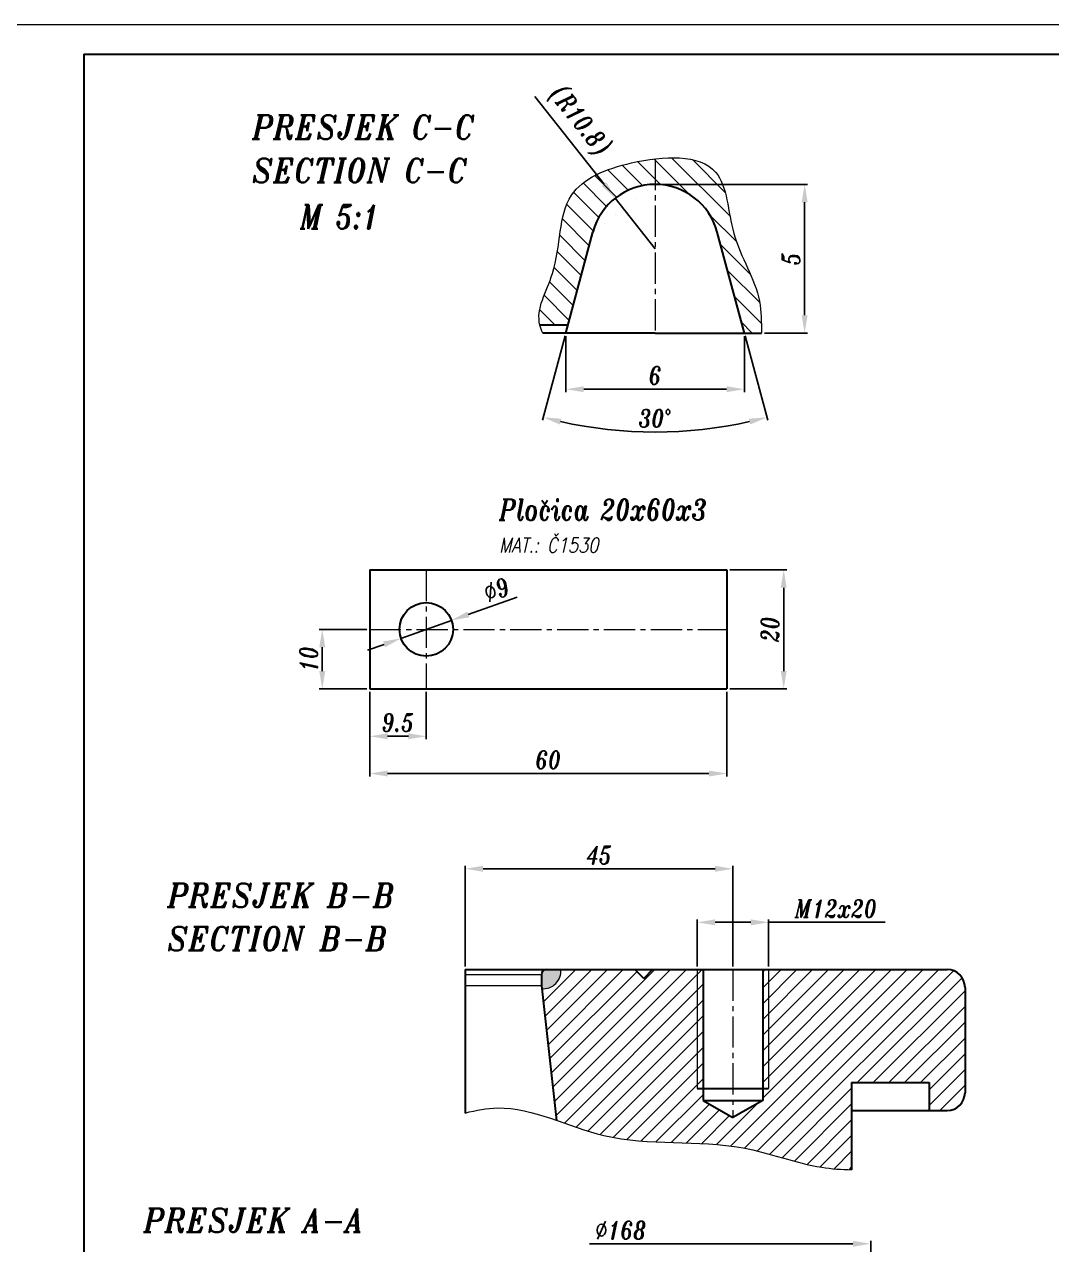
# Model space of a CAD drawing. Extents: x -409 to 828, y -94 to 506.
# Drawn here: x 21.5 to 194.1, y 301.3 to 506.5 of the extents above; entities that cross this region are included whole.
import ezdxf

# ---------------------------------------------------------------- set-up
doc = ezdxf.new("R2010")
doc.units = 0
doc.header["$LTSCALE"] = 7
doc.header["$MEASUREMENT"] = 0
doc.linetypes.add('CENTER2', pattern=[1.125, 0.75, -0.125, 0.125, -0.125])
doc.layers.get('0').update_dxf_attribs({"linetype": 'CONTINUOUS', "lineweight": 15})
for name, color, linetype, lineweight in [('1', 1, 'CENTER2', 15), ('3', 3, 'CONTINUOUS', 30), ('8', 252, 'CONTINUOUS', 15), ('ENGLISH', 252, 'CONTINUOUS', 18)]:
    doc.layers.add(name, color=color, linetype=linetype, lineweight=lineweight)
doc.styles.add('ITALICT', font='ITALICT.shx', dxfattribs={"width": 0.8, "height": 3})
doc.dimstyles.get("Standard").update_dxf_attribs({"dimtxt": 3, "dimasz": 3, "dimexe": 0.5, "dimexo": 0.5, "dimgap": 0.8, "dimtad": 1, "dimdsep": 46, "dimtxsty": 'ITALICT', "dimcen": 0.09, "dimazin": 2, "dimtfac": 1, "dimtmove": 0, "dimatfit": 3, "dimfxl": 1, "dimtolj": 1, "dimtzin": 0, "dimarcsym": 0})

# ---------------------------------------------------------------- blocks, each defined once
blk = doc.blocks.new('*D36')
at = {"color": 0, "lineweight": -2, "transparency": 16777216}
for p, q in [((112.5, 454.06), (112.5, 444.62)), ((142.5, 454.06), (142.5, 444.62)), ((115.5, 445.12), (139.5, 445.12))]:
    blk.add_line(p, q, dxfattribs=at)
at = {"color": 0, "transparency": 16777216}
for points in [[(115.5, 445.62), (115.5, 444.62), (112.5, 445.12)], [(139.5, 445.62), (139.5, 444.62), (142.5, 445.12)]]:
    blk.add_solid(points, dxfattribs=at)
at = {"color": 0, "transparency": 16777216, "insert": (127.5, 447.42), "char_height": 3, "attachment_point": 5, "style": 'ITALICT'}
blk.add_mtext('\\A1;6', dxfattribs=at)
blk = doc.blocks.new('*D37')
at = {"color": 0, "lineweight": -2, "transparency": 16777216}
for p, q in [((128, 479.56), (153.13, 479.56)), ((152.63, 457.56), (152.63, 476.56)), ((145.86, 454.56), (153.13, 454.56))]:
    blk.add_line(p, q, dxfattribs=at)
at = {"color": 0, "transparency": 16777216}
for points in [[(152.13, 476.56), (153.13, 476.56), (152.63, 479.56)], [(152.13, 457.56), (153.13, 457.56), (152.63, 454.56)]]:
    blk.add_solid(points, dxfattribs=at)
at = {"color": 0, "transparency": 16777216, "insert": (150.33, 467.06), "char_height": 3, "attachment_point": 5, "rotation": 90, "style": 'ITALICT'}
blk.add_mtext('\\A1;5', dxfattribs=at)
blk = doc.blocks.new('*D44')
at = {"color": 0, "lineweight": -2, "transparency": 16777216}
for p, q in [((163.73, 276.97), (163.73, 301.93)), ((160.73, 301.43), (116.47, 301.43))]:
    blk.add_line(p, q, dxfattribs=at)
at = {"color": 0, "transparency": 16777216}
blk.add_solid([(160.73, 301.93), (160.73, 300.93), (163.73, 301.43)], dxfattribs=at)
at = {"color": 0, "transparency": 16777216, "insert": (121.73, 303.73), "char_height": 3, "attachment_point": 5, "style": 'ITALICT'}
blk.add_mtext('\\A1;%%c168', dxfattribs=at)
blk = doc.blocks.new('*D53')
at = {"color": 0, "lineweight": -2, "transparency": 16777216}
for p, q in [((112.37, 454.08), (108.57, 439.91)), ((142.62, 454.08), (146.42, 439.91))]:
    blk.add_line(p, q, dxfattribs=at)
blk.add_arc((127.5, 510.55), 72.63, 257.3668, 282.6332, dxfattribs=at)
at = {"color": 0, "transparency": 16777216}
for points in [[(111.49, 439.19), (111.73, 440.16), (108.7, 440.39)], [(143.26, 440.16), (143.5, 439.19), (146.29, 440.39)]]:
    blk.add_solid(points, dxfattribs=at)
at = {"color": 0, "transparency": 16777216, "insert": (127.5, 440.22), "char_height": 3, "attachment_point": 5, "style": 'ITALICT'}
blk.add_mtext('\\A1;30°', dxfattribs=at)
blk = doc.blocks.new('*D57')
at = {"color": 0, "lineweight": -2, "transparency": 16777216}
for p, q in [((104.31, 410.17), (96.1, 407.25)), ((84.79, 403.23), (93.27, 406.25)), ((81.97, 402.22), (79.14, 401.22))]:
    blk.add_line(p, q, dxfattribs=at)
at = {"color": 0, "transparency": 16777216}
for points in [[(95.93, 407.72), (96.27, 406.78), (93.27, 406.25)], [(81.8, 402.7), (82.13, 401.75), (84.79, 403.23)]]:
    blk.add_solid(points, dxfattribs=at)
at = {"color": 0, "transparency": 16777216, "insert": (100.85, 411.38), "char_height": 3, "attachment_point": 5, "rotation": 19.5748, "style": 'ITALICT'}
blk.add_mtext('\\A1;∅9', dxfattribs=at)
blk = doc.blocks.new('*D58')
at = {"color": 0, "lineweight": -2, "transparency": 16777216}
for p, q in [((79.53, 394.24), (79.53, 386.26)), ((89.03, 394.24), (89.03, 386.26)), ((82.53, 386.76), (86.03, 386.76))]:
    blk.add_line(p, q, dxfattribs=at)
at = {"color": 0, "transparency": 16777216}
for points in [[(82.53, 387.26), (82.53, 386.26), (79.53, 386.76)], [(86.03, 387.26), (86.03, 386.26), (89.03, 386.76)]]:
    blk.add_solid(points, dxfattribs=at)
at = {"color": 0, "transparency": 16777216, "insert": (84.28, 389.06), "char_height": 3, "attachment_point": 5, "style": 'ITALICT'}
blk.add_mtext('\\A1;9.5', dxfattribs=at)
blk = doc.blocks.new('*D59')
at = {"color": 0, "lineweight": -2, "transparency": 16777216}
for p, q in [((79.53, 394.24), (79.53, 380)), ((139.53, 394.24), (139.53, 380)), ((136.53, 380.5), (82.53, 380.5))]:
    blk.add_line(p, q, dxfattribs=at)
at = {"color": 0, "transparency": 16777216}
for points in [[(82.53, 381), (82.53, 380), (79.53, 380.5)], [(136.53, 380), (136.53, 381), (139.53, 380.5)]]:
    blk.add_solid(points, dxfattribs=at)
at = {"color": 0, "transparency": 16777216, "insert": (109.53, 382.8), "char_height": 3, "attachment_point": 5, "style": 'ITALICT'}
blk.add_mtext('\\A1;60', dxfattribs=at)
blk = doc.blocks.new('*D60')
at = {"color": 0, "lineweight": -2, "transparency": 16777216}
for p, q in [((79.03, 404.74), (71.06, 404.74)), ((71.56, 401.74), (71.56, 397.74)), ((79.03, 394.74), (71.06, 394.74))]:
    blk.add_line(p, q, dxfattribs=at)
at = {"color": 0, "transparency": 16777216}
for points in [[(71.06, 401.74), (72.06, 401.74), (71.56, 404.74)], [(71.06, 397.74), (72.06, 397.74), (71.56, 394.74)]]:
    blk.add_solid(points, dxfattribs=at)
at = {"color": 0, "transparency": 16777216, "insert": (69.26, 399.74), "char_height": 3, "attachment_point": 5, "rotation": 90, "style": 'ITALICT'}
blk.add_mtext('\\A1;10', dxfattribs=at)
blk = doc.blocks.new('*D61')
at = {"color": 0, "lineweight": -2, "transparency": 16777216}
for p, q in [((140.03, 414.74), (149.61, 414.74)), ((149.11, 411.74), (149.11, 397.74)), ((140.03, 394.74), (149.61, 394.74))]:
    blk.add_line(p, q, dxfattribs=at)
at = {"color": 0, "transparency": 16777216}
for points in [[(149.61, 411.74), (148.61, 411.74), (149.11, 414.74)], [(148.61, 397.74), (149.61, 397.74), (149.11, 394.74)]]:
    blk.add_solid(points, dxfattribs=at)
at = {"color": 0, "transparency": 16777216, "insert": (146.81, 404.74), "char_height": 3, "attachment_point": 5, "rotation": 90, "style": 'ITALICT'}
blk.add_mtext('\\A1;20', dxfattribs=at)
blk = doc.blocks.new('*D78')
at = {"color": 0, "lineweight": -2, "transparency": 16777216}
for p, q in [((95.58, 348.03), (95.58, 364.98)), ((137.58, 364.48), (98.58, 364.48)), ((140.58, 348.03), (140.58, 364.98))]:
    blk.add_line(p, q, dxfattribs=at)
at = {"color": 0, "transparency": 16777216}
for points in [[(98.58, 364.98), (98.58, 363.98), (95.58, 364.48)], [(137.58, 364.98), (137.58, 363.98), (140.58, 364.48)]]:
    blk.add_solid(points, dxfattribs=at)
at = {"color": 0, "transparency": 16777216, "insert": (118.08, 366.78), "char_height": 3, "attachment_point": 5, "style": 'ITALICT'}
blk.add_mtext('\\A1;45', dxfattribs=at)
blk = doc.blocks.new('*D79')
at = {"color": 0, "lineweight": -2, "transparency": 16777216}
for p, q in [((134.58, 348.03), (134.58, 355.98)), ((137.58, 355.48), (143.58, 355.48)), ((146.58, 348.03), (146.58, 355.98)), ((146.58, 355.48), (166.15, 355.48))]:
    blk.add_line(p, q, dxfattribs=at)
at = {"color": 0, "transparency": 16777216}
for points in [[(137.58, 355.98), (137.58, 354.98), (134.58, 355.48)], [(143.58, 355.98), (143.58, 354.98), (146.58, 355.48)]]:
    blk.add_solid(points, dxfattribs=at)
at = {"color": 0, "transparency": 16777216, "insert": (157.87, 357.78), "char_height": 3, "attachment_point": 5, "style": 'ITALICT'}
blk.add_mtext('\\A1;M12x20', dxfattribs=at)
blk = doc.blocks.new('*D141')
at = {"color": 0, "lineweight": -2, "transparency": 16777216}
for p, q in [((107.31, 494.34), (118.94, 479.6)), ((127.5, 468.75), (120.8, 477.24))]:
    blk.add_line(p, q, dxfattribs=at)
at = {"color": 0, "transparency": 16777216}
blk.add_solid([(118.55, 479.29), (119.33, 479.91), (120.8, 477.24)], dxfattribs=at)
at = {"color": 0, "transparency": 16777216, "insert": (114.62, 490.06), "char_height": 3, "attachment_point": 5, "rotation": 308.26, "style": 'ITALICT'}
blk.add_mtext('\\A1;(R10.8)', dxfattribs=at)

msp = doc.modelspace()

# ---------------------------------------------------------------- hatches: boundary and pattern name
h = msp.add_hatch(color=256)
h.dxf.hatch_style = 1
h.paths.add_polyline_path([(111.6557, 347.5324), (109.1805, 347.5324, 0.41421356), (108.3805, 346.7324), (108.3805, 344.8324), (108.4399, 344.3065, 0.45984291)])
at = {"layer": '8'}
h = msp.add_hatch(dxfattribs=at)
h.set_pattern_fill('ANSI31', color=256, scale=18, angle=90, style=0)
h.set_pattern_definition([(135, (-46.4074, -80.6916), (-1.59099, -1.59099), [])])
edge = h.paths.add_edge_path()
edge.add_spline(control_points=[(145.3575, 454.565), (145.3563, 456.3812), (145.3525, 462.3384), (139.7626, 470.1165), (139.6193, 483.5658), (131.652, 484.3512), (127.4955, 483.8692)], knot_values=[38.78344488, 38.78344488, 38.78344488, 38.78344488, 44.13728275, 56.34364077, 67.06481971, 77.84529561, 77.84529561, 77.84529561, 77.84529561], degree=3, periodic=0)
edge.add_line((127.4955, 483.8692), (127.4955, 479.565))
edge.add_arc((127.4955, 468.7466), 10.8184, 15, 90, ccw=False)
edge.add_line((137.9453, 471.5466), (142.4955, 454.565))
edge.add_line((142.4955, 454.565), (145.3575, 454.565))
edge = h.paths.add_edge_path()
edge.add_spline(control_points=[(127.4955, 483.8692), (126.176, 483.7162), (120.361, 482.6658), (110.7696, 478.7193), (112.0546, 465.7982), (107.4068, 458.6745), (108.1474, 455.865)], knot_values=[1.38110516, 1.38110516, 1.38110516, 1.38110516, 4.80349175, 16.27908698, 29.83644979, 38.78344488, 38.78344488, 38.78344488, 38.78344488], degree=3, periodic=0)
edge.add_line((108.1474, 455.865), (112.8438, 455.865))
edge.add_line((112.8438, 455.865), (117.0457, 471.5466))
edge.add_arc((127.4955, 468.7466), 10.8184, 90, 165, ccw=False)
edge.add_line((127.4955, 479.565), (127.4955, 483.8692))
h = msp.add_hatch(dxfattribs=at)
h.set_pattern_fill('ANSI31', color=256, scale=15)
edge = h.paths.add_edge_path()
edge.add_line((134.5805, 347.5324), (127.0805, 347.5324))
edge.add_line((127.0805, 347.5324), (125.5805, 346.0324))
edge.add_line((125.5805, 346.0324), (124.0805, 347.5324))
edge.add_line((124.0805, 347.5324), (111.6557, 347.5324))
edge.add_arc((108.6648, 347.2981), 3, -94.300364, 4.479641, ccw=False)
edge.add_line((108.4399, 344.3065), (110.9375, 322.1801))
edge.add_spline(control_points=[(110.9375, 322.1801), (113.5634, 321.2757), (123.7979, 317.4153), (139.2685, 319.6679), (152.6674, 314.3631), (158.8446, 313.9123), (160.5305, 313.8774)], knot_values=[20.70891707, 20.70891707, 20.70891707, 20.70891707, 28.87204863, 52.37372684, 65.99363569, 71.05994369, 71.05994369, 71.05994369, 71.05994369], degree=3, periodic=0)
edge.add_line((160.5305, 313.8774), (160.5305, 328.5324))
edge.add_line((160.5305, 328.5324), (173.5305, 328.5324))
edge.add_line((173.5305, 328.5324), (173.5305, 323.8324))
edge.add_line((173.5305, 323.8324), (176.5805, 323.8324))
edge.add_arc((176.5805, 326.8324), 3, 270, 360)
edge.add_line((179.5805, 326.8324), (179.5805, 344.5324))
edge.add_arc((176.5805, 344.5324), 3, 0, 90)
edge.add_line((176.5805, 347.5324), (146.5805, 347.5324))
edge.add_line((146.5805, 347.5324), (146.5805, 327.5324))
edge.add_line((146.5805, 327.5324), (145.5805, 327.5324))
edge.add_line((145.5805, 327.5324), (145.5805, 325.5324))
edge.add_line((145.5805, 325.5324), (140.5805, 322.6457))
edge.add_line((140.5805, 322.6457), (135.5805, 325.5324))
edge.add_line((135.5805, 325.5324), (135.5805, 327.5324))
edge.add_line((135.5805, 327.5324), (134.5805, 327.5324))
edge.add_line((134.5805, 327.5324), (134.5805, 347.5324))
h.paths.add_polyline_path([(146.5805, 347.5324), (145.5805, 347.5324), (145.5805, 327.5324), (146.5805, 327.5324)], flags=17)
h.paths.add_polyline_path([(135.5805, 347.5324), (134.5805, 347.5324), (134.5805, 327.5324), (135.5805, 327.5324)], flags=17)

# ---------------------------------------------------------------- linework, layer by layer
for p, q in [((11.4997, 506.465), (431.4997, 506.465)), ((134.5805, 347.5324), (134.5805, 327.5324)), ((146.5805, 347.5324), (146.5805, 327.5324))]:
    msp.add_line(p, q)
msp.add_arc((108.6648, 347.2981), 3, 265.699636, 4.479641)
msp.add_spline([(108.6137, 454.565), (108.1474, 455.865), (110.2333, 464.5654), (113.4435, 477.7373), (123.5462, 483.18), (137.6614, 481.6045), (140.7259, 471.3306), (145.0317, 459.9089), (145.3575, 454.565)], degree=3)
msp.add_open_spline([(95.5805, 323.4158), (97.4047, 323.8976), (105.2087, 325.3465), (120.2898, 316.9045), (139.2685, 319.6679), (152.6674, 314.3631), (158.8446, 313.9123), (160.5305, 313.8774)], degree=3, knots=[4.83527741, 4.83527741, 4.83527741, 4.83527741, 10.44017737, 28.87204863, 52.37372684, 65.99363569, 71.05994369, 71.05994369, 71.05994369, 71.05994369])
at = {"layer": '1'}
for p, q in [((127.4955, 483.8692), (127.4955, 454.565)), ((89.032, 414.7375), (89.032, 394.7375)), ((79.532, 404.7375), (139.532, 404.7375)), ((140.5805, 347.5324), (140.5805, 322.6457))]:
    msp.add_line(p, q, dxfattribs=at)
at = {"layer": '3'}
for p, q in [((31.4997, 501.465), (31.4997, -89.1371)), ((31.4997, 501.465), (426.4997, 501.465)), ((112.4955, 454.565), (117.0457, 471.5466)), ((142.4955, 454.565), (137.9453, 471.5466)), ((112.8438, 455.865), (108.1474, 455.865)), ((127.4955, 454.565), (108.6137, 454.565)), ((127.4955, 454.565), (145.3575, 454.565)), ((79.532, 414.7375), (139.532, 414.7375)), ((79.532, 414.7375), (79.532, 394.7375)), ((139.532, 414.7375), (139.532, 394.7375)), ((79.532, 394.7375), (139.532, 394.7375)), ((95.5805, 347.5324), (95.5805, 323.4158)), ((95.5805, 347.5324), (176.5805, 347.5324)), ((125.5805, 346.0324), (124.0805, 347.5324)), ((125.5805, 346.0324), (127.0805, 347.5324)), ((135.5805, 347.5324), (135.5805, 325.5324)), ((145.5805, 347.5324), (145.5805, 325.5324)), ((108.3805, 346.7324), (108.3805, 344.8324)), ((108.3805, 344.8324), (110.9375, 322.1801)), ((179.5805, 344.5324), (179.5805, 326.8324)), ((160.5305, 328.5324), (160.5305, 313.8774)), ((160.5305, 328.5324), (173.5305, 328.5324)), ((173.5305, 328.5324), (173.5305, 323.8324)), ((134.5805, 327.5324), (146.5805, 327.5324)), ((135.5805, 325.5324), (145.5805, 325.5324)), ((135.5805, 325.5324), (140.5805, 322.6457)), ((145.5805, 325.5324), (140.5805, 322.6457)), ((160.5305, 323.8324), (176.5805, 323.8324))]:
    msp.add_line(p, q, dxfattribs=at)
msp.add_circle((89.032, 404.7375), 4.5, dxfattribs=at)
for centre, radius, start, end in [((127.4955, 468.7466), 10.8184, 15, 165), ((109.1805, 346.7324), 0.8, 90, 180), ((176.5805, 344.5324), 3, 0, 90), ((176.5805, 326.8324), 3, 270, 0)]:
    msp.add_arc(centre, radius, start, end, dxfattribs=at)
at = {"layer": '8'}
for p, q in [((95.5805, 346.7324), (108.3805, 346.7324)), ((95.5805, 344.8324), (108.3805, 344.8324))]:
    msp.add_line(p, q, dxfattribs=at)

# ---------------------------------------------------------------- texts
at = {"linetype": 'Continuous', "style": 'ITALICT', "width": 0.9}
for s, p in [('PRESJEK C-C', (59.76, 487.1773)), ('PRESJEK B-B', (45.5052, 358.0194)), ('PRESJEK A-A', (41.4945, 303.3591))]:
    msp.add_text(s, height=4, dxfattribs=at).set_placement(p)
at = {"style": 'ITALICT', "width": 0.8}
for s, height, p in [('M 5:1', 4, (67.8174, 472.1066)), ('Pločica 20x60x3', 3.5, (101.2664, 423.1253)), ('MAT.: Č1530', 2.5, (101.2664, 417.6564))]:
    msp.add_text(s, height=height, dxfattribs=at).set_placement(p)
at = {"layer": 'ENGLISH', "linetype": 'Continuous', "style": 'ITALICT', "width": 0.9}
for s, p in [('SECTION C-C', (59.76, 479.8963)), ('SECTION B-B', (45.5052, 350.7385))]:
    msp.add_text(s, height=4, dxfattribs=at).set_placement(p)

# ---------------------------------------------------------------- dimensions: what is measured, and where the dimension line sits
dim = msp.add_radius_dim(center=(127.4955, 468.7466), mpoint=(120.7964, 477.2413), text='(<>)', dimstyle='Standard', override={"dimdec": 1})
dim.commit()
dim.dimension.update_dxf_attribs({"geometry": '*D141', "text_midpoint": (114.6209, 490.0552)})
dim = msp.add_linear_dim(base=(152.629, 479.565), p1=(145.3575, 454.565), p2=(127.4955, 479.565), angle=90, dimstyle='Standard', override={"dimlfac": 0.2})
dim.commit()
dim.dimension.update_dxf_attribs({"geometry": '*D37', "text_midpoint": (150.329, 467.065)})
dim = msp.add_angular_dim_2l(base=(121.1653, 438.1915), line1=((112.4955, 454.565), (117.0457, 471.5466)), line2=((142.4955, 454.565), (137.9453, 471.5466)), dimstyle='Standard')
dim.commit()
dim.dimension.update_dxf_attribs({"geometry": '*D53', "text_midpoint": (127.4955, 440.2152)})
dim = msp.add_linear_dim(base=(142.4955, 445.1164), p1=(112.4955, 454.565), p2=(142.4955, 454.565), dimstyle='Standard', override={"dimlfac": 0.2})
dim.commit()
dim.dimension.update_dxf_attribs({"geometry": '*D36', "text_midpoint": (127.4955, 447.4164)})
for base, p1, p2, picture, middle in [((149.111, 394.7375), (139.532, 414.7375), (139.532, 394.7375), '*D61', (146.811, 404.7375)), ((71.5637, 394.7375), (79.532, 404.7375), (79.532, 394.7375), '*D60', (69.2637, 399.7375))]:
    dim = msp.add_linear_dim(base=base, p1=p1, p2=p2, angle=90, dimstyle='Standard')
    dim.commit()
    dim.dimension.update_dxf_attribs({"geometry": picture, "text_midpoint": middle})
dim = msp.add_diameter_dim_2p(p1=(84.792, 403.2298), p2=(93.2719, 406.2451), dimstyle='Standard')
dim.commit()
dim.dimension.update_dxf_attribs({"geometry": '*D57', "text_midpoint": (100.8465, 411.3797)})
for base, p1, p2, picture, middle in [((89.032, 386.7565), (79.532, 394.7375), (89.032, 394.7375), '*D58', (84.282, 389.0565)), ((79.532, 380.5049), (139.532, 394.7375), (79.532, 394.7375), '*D59', (109.532, 382.8049))]:
    dim = msp.add_linear_dim(base=base, p1=p1, p2=p2, dimstyle='Standard')
    dim.commit()
    dim.dimension.update_dxf_attribs({"geometry": picture, "text_midpoint": middle})
dim = msp.add_linear_dim(base=(95.5805, 364.478), p1=(140.5805, 347.5324), p2=(95.5805, 347.5324), dimstyle='Standard', override={"dimtmove": 0})
dim.commit()
dim.dimension.update_dxf_attribs({"geometry": '*D78', "text_midpoint": (118.0805, 364.478), "dimtype": 160})
for base, p1, p2, text, override, picture, middle in [((146.5805, 355.478), (134.5805, 347.5324), (146.5805, 347.5324), '<>x20', {"dimpost": 'M<>', "dimtmove": 0}, '*D79', (157.8662, 357.778)), ((79.7259, 301.4279), (163.7259, 276.4683), (79.7259, 279.4683), '%%c<>', {"dimlfac": 2, "dimse2": 1, "dimsd2": 1}, '*D44', (121.7259, 303.7279))]:
    dim = msp.add_linear_dim(base=base, p1=p1, p2=p2, text=text, dimstyle='Standard', override=override)
    dim.commit()
    dim.dimension.update_dxf_attribs({"geometry": picture, "text_midpoint": middle})

doc.saveas('drawing.dxf')
